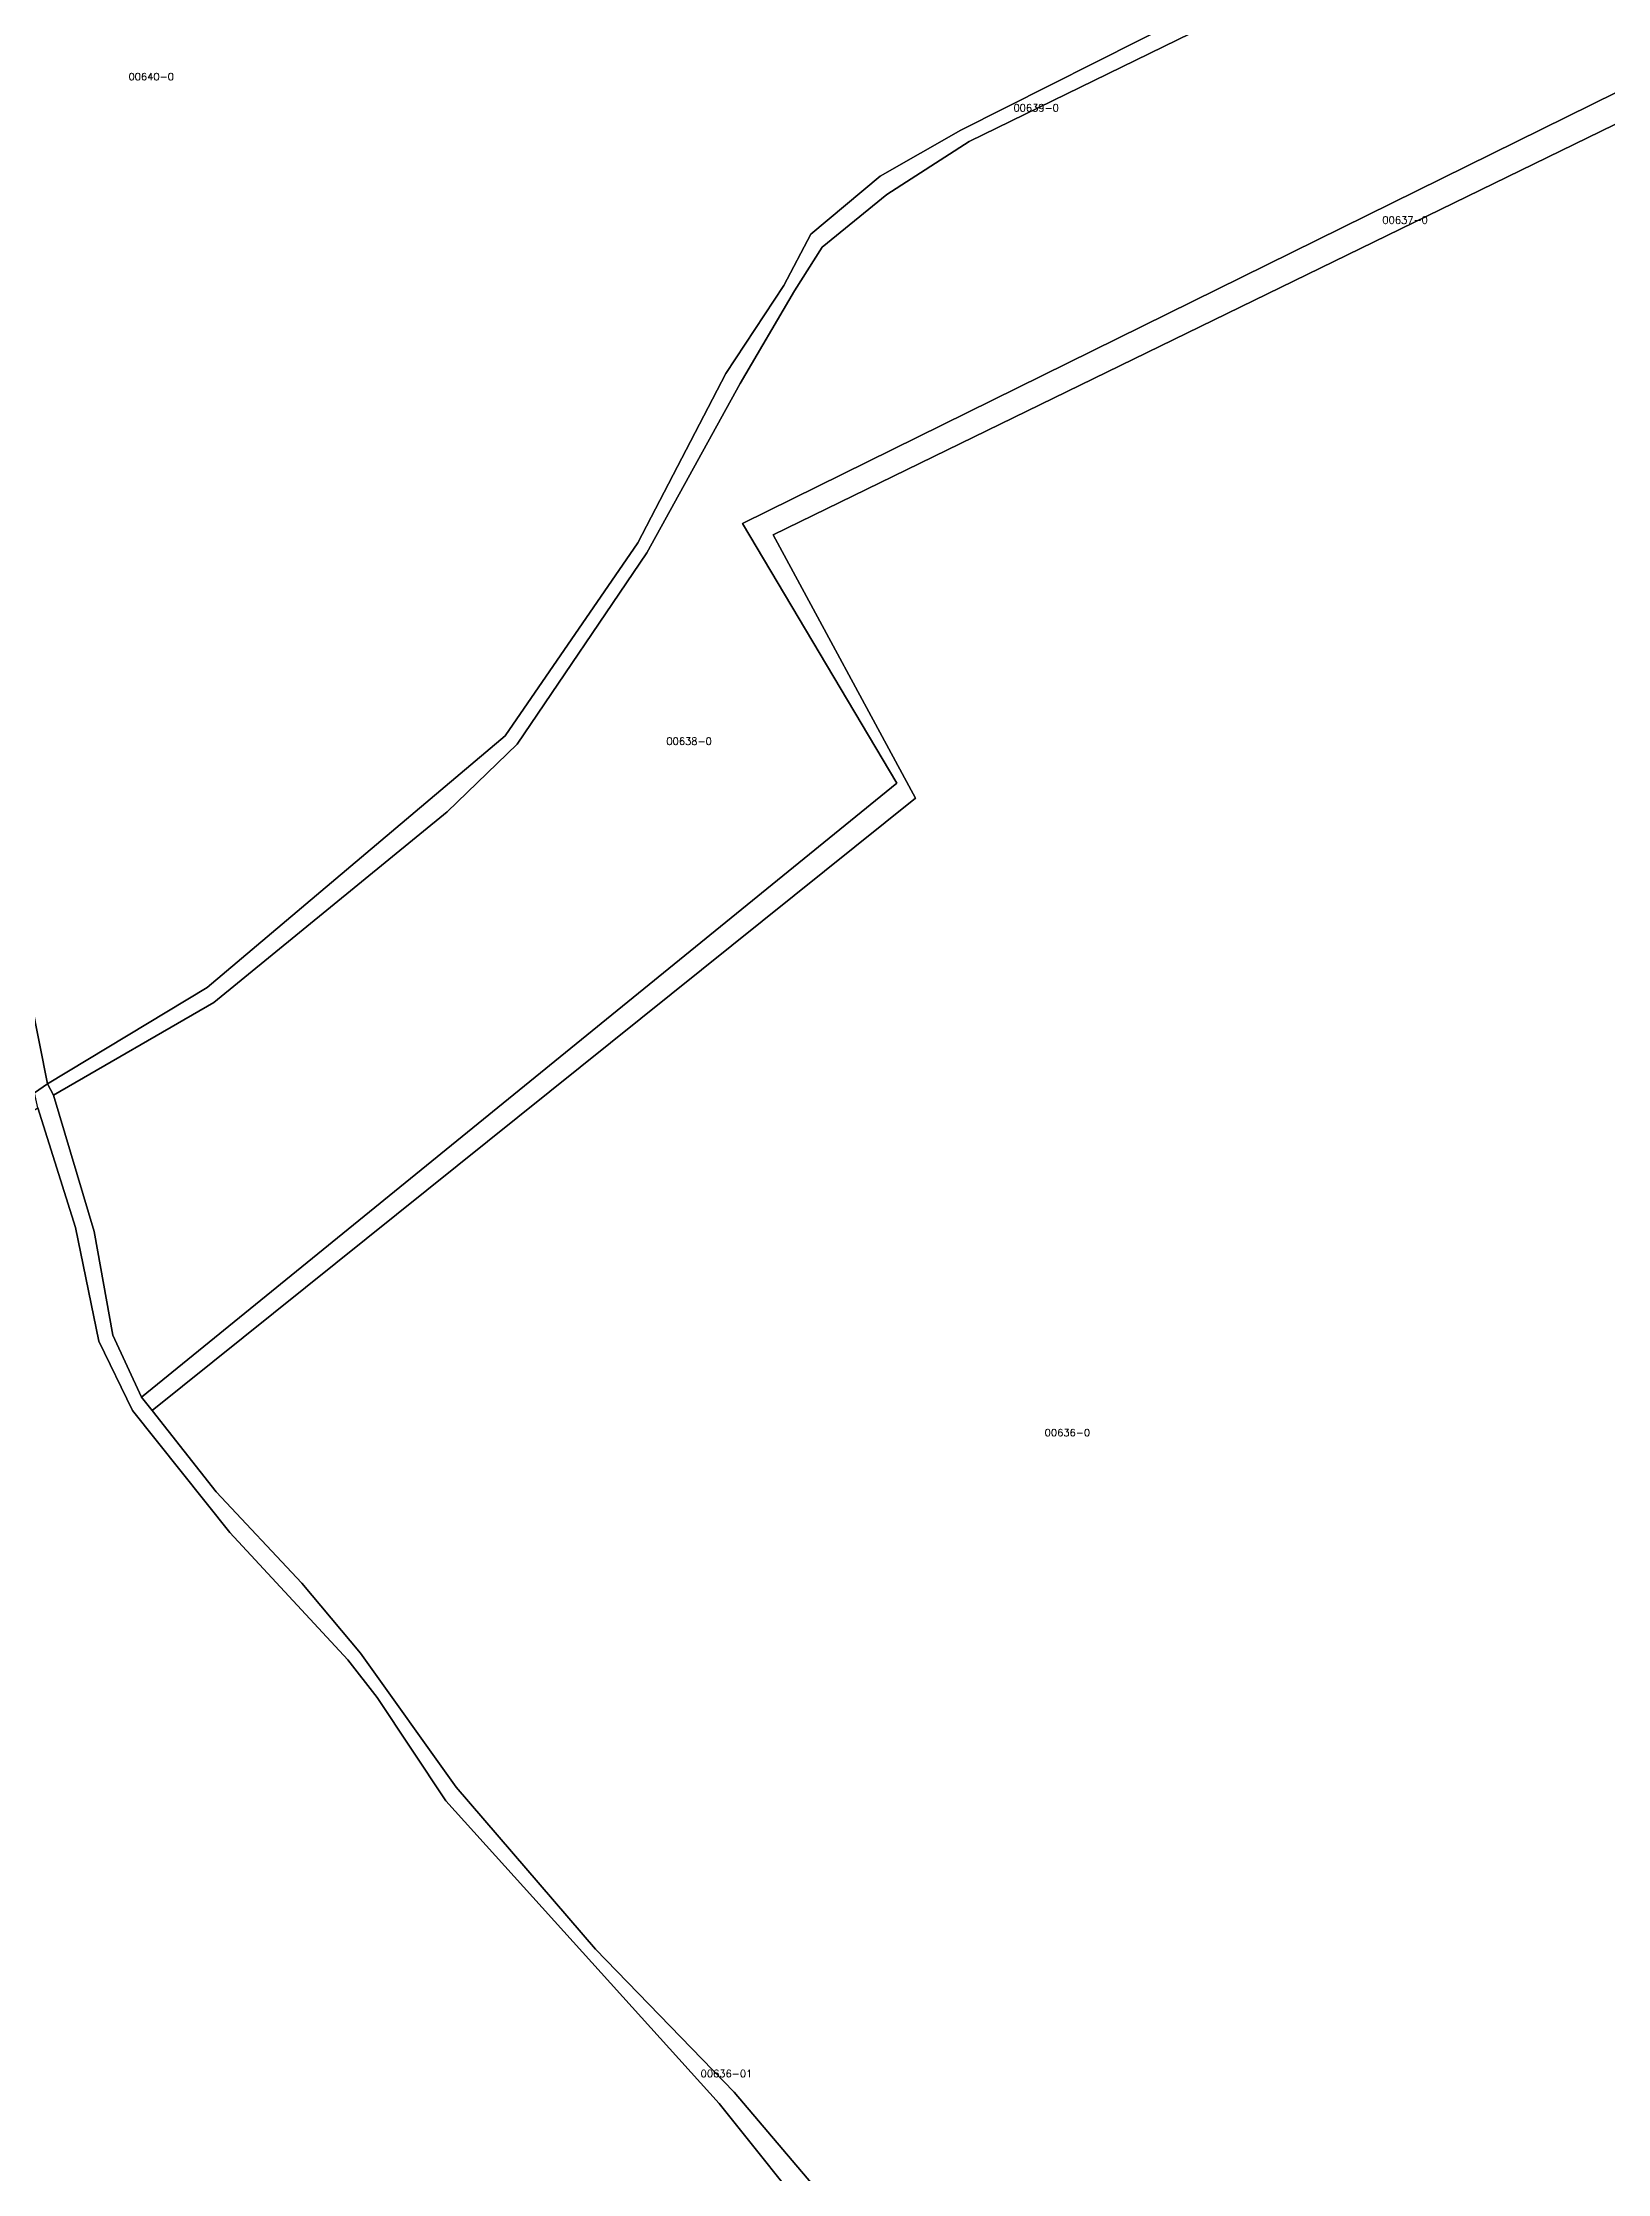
# Model space of a CAD drawing. Header units: metres. Extents: x 7423707 to 7427500, y 4706661 to 4708784.
# Drawn here: x 7425372.1 to 7425587.5, y 4708174.2 to 4708467.4 of the extents above; entities that cross this region are included whole.
import ezdxf

# ---------------------------------------------------------------- set-up
doc = ezdxf.new("R2010")
doc.units = ezdxf.units.M
doc.layers.add('Numrat_Parcelave', color=7, linetype='Continuous')
doc.layers.add('Parcelat_kadastrale2021', color=7, linetype='Continuous')
doc.styles.get("Standard").update_dxf_attribs({"font": 'simplex.shx'})

msp = doc.modelspace()

# ---------------------------------------------------------------- linework, layer by layer
at = {"layer": 'Parcelat_kadastrale2021'}
for points in [[(7425306.76, 4708581.67), (7425305.71, 4708558.85), (7425305.29, 4708518.12), (7425306.12, 4708500.51), (7425308.92, 4708488.07), (7425319.38, 4708460.51), (7425336.89, 4708417.19), (7425350.88, 4708382.69), (7425364.77, 4708356.78), (7425369.33, 4708341.24), (7425372.74, 4708324.14), (7425370.94, 4708322.89), (7425367.29, 4708341.16), (7425363.23, 4708355.51), (7425348.2, 4708381.49), (7425334.8, 4708416.82), (7425307.33, 4708486.52), (7425303.68, 4708500.06), (7425302.87, 4708519.14), (7425304.73, 4708579.39)], [(7425560.73, 4708485.16), (7425530.16, 4708468.69), (7425499.59, 4708453.77), (7425488.29, 4708446.51), (7425479.38, 4708439.26), (7425475.55, 4708433.25), (7425468.09, 4708420.5), (7425455.23, 4708397.19), (7425437.41, 4708370.87), (7425427.77, 4708361.54), (7425395.65, 4708335.33), (7425373.57, 4708322.58), (7425372.74, 4708324.14), (7425394.71, 4708337.4), (7425435.75, 4708372.01), (7425453.99, 4708398.54), (7425466.12, 4708421.85), (7425474.1, 4708433.98), (7425477.83, 4708441.02), (7425487.36, 4708449), (7425498.45, 4708455.32), (7425529.23, 4708470.86), (7425559.18, 4708486.4)], [(7425599.07, 4708465.68), (7425468.4, 4708401.23), (7425489.64, 4708365.48), (7425385.7, 4708281.03), (7425381.76, 4708289.53), (7425379.17, 4708303.83), (7425373.57, 4708322.58), (7425395.65, 4708335.33), (7425427.77, 4708361.54), (7425437.41, 4708370.87), (7425455.23, 4708397.19), (7425468.09, 4708420.5), (7425475.55, 4708433.25), (7425479.38, 4708439.26), (7425488.29, 4708446.51), (7425499.59, 4708453.77), (7425530.16, 4708468.69), (7425560.73, 4708485.16), (7425582.49, 4708472.83), (7425592.63, 4708470.84), (7425593.58, 4708470.65)], [(7425601.77, 4708462.16), (7425599.38, 4708461.43), (7425472.64, 4708399.68), (7425492.23, 4708363.41), (7425387.15, 4708279.17), (7425385.7, 4708281.03), (7425489.64, 4708365.48), (7425468.4, 4708401.23), (7425599.07, 4708465.68)]]:
    msp.add_lwpolyline(points, close=True, dxfattribs=at)
for points in [[(7425352.54, 4708552.94), (7425378.04, 4708524.75), (7425390.16, 4708513.46), (7425400.01, 4708509.52), (7425425.29, 4708504.03), (7425442.5, 4708501.59), (7425456.07, 4708499.67), (7425505.29, 4708510.97), (7425507.06, 4708510.39), (7425530.58, 4708502.78), (7425541.46, 4708496.56), (7425559.18, 4708486.4), (7425529.23, 4708470.86), (7425498.45, 4708455.32), (7425487.36, 4708449), (7425477.83, 4708441.02), (7425474.1, 4708433.98), (7425466.12, 4708421.85), (7425453.99, 4708398.54), (7425435.75, 4708372.01), (7425394.71, 4708337.4), (7425372.74, 4708324.14), (7425369.33, 4708341.24)], [(7425481.96, 4708168.08), (7425467.25, 4708185.38), (7425448.18, 4708205.07), (7425429.01, 4708227.35), (7425415.85, 4708245.8), (7425407.77, 4708255.44), (7425395.95, 4708267.97), (7425387.15, 4708279.17), (7425492.23, 4708363.41), (7425472.64, 4708399.68), (7425599.38, 4708461.43)], [(7425479.27, 4708166.21), (7425465.18, 4708183.83), (7425427.56, 4708225.49), (7425418.13, 4708239.68), (7425414.09, 4708244.87), (7425397.82, 4708262.38), (7425384.45, 4708279.17), (7425379.79, 4708288.7), (7425376.58, 4708304.35), (7425371.4, 4708320.82), (7425370.94, 4708322.89), (7425372.74, 4708324.14), (7425373.57, 4708322.58), (7425379.17, 4708303.83), (7425381.76, 4708289.53), (7425385.7, 4708281.03), (7425387.15, 4708279.17), (7425395.95, 4708267.97), (7425407.77, 4708255.44), (7425415.85, 4708245.8), (7425429.01, 4708227.35), (7425448.18, 4708205.07), (7425467.25, 4708185.38), (7425481.96, 4708168.08)], [(7425190.63, 4708167.77), (7425183.68, 4708186.93), (7425192.88, 4708225.48), (7425216.68, 4708230.16), (7425235.33, 4708233.58), (7425250.05, 4708238.34), (7425262.48, 4708247.15), (7425276.16, 4708258.45), (7425285.8, 4708264.25), (7425294.4, 4708269.84), (7425319.79, 4708286.53), (7425341.24, 4708303.93), (7425354.92, 4708310.46), (7425371.4, 4708320.82), (7425376.58, 4708304.35), (7425379.79, 4708288.7), (7425384.45, 4708279.17), (7425397.82, 4708262.38), (7425414.09, 4708244.87), (7425418.13, 4708239.68), (7425427.56, 4708225.49), (7425465.18, 4708183.83), (7425479.27, 4708166.21)]]:
    msp.add_lwpolyline(points, dxfattribs=at)

# ---------------------------------------------------------------- texts
at = {"layer": 'Numrat_Parcelave'}
for s, p in [('00640-0', (7425383.89, 4708462.2)), ('00639-0', (7425505.7, 4708457.91)), ('00637-0', (7425556.48, 4708442.47)), ('00638-0', (7425457.93, 4708370.77)), ('00636-0', (7425510, 4708275.63)), ('00636-01', (7425462.64, 4708187.44))]:
    msp.add_text(s, height=1, dxfattribs=at).set_placement(p)

doc.saveas('drawing.dxf')
